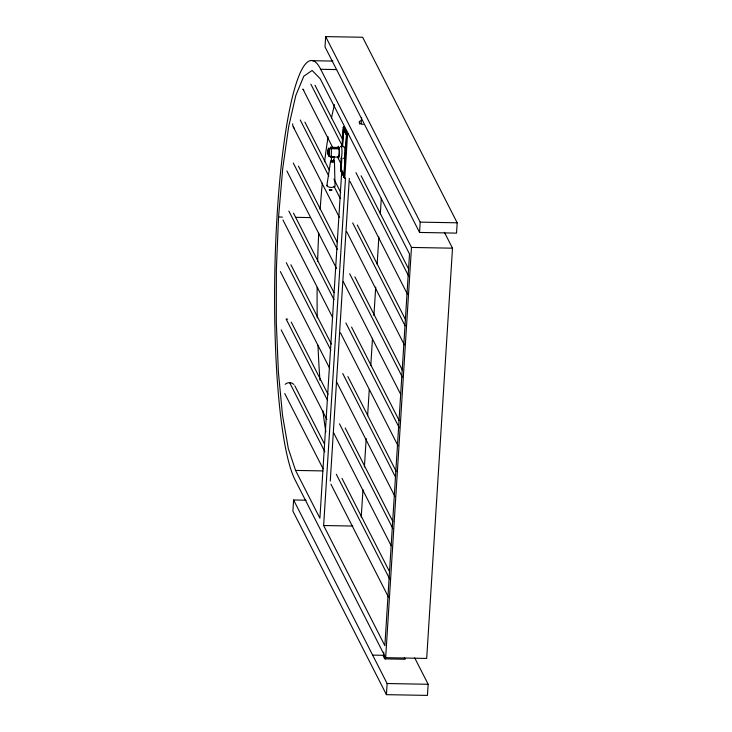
<?xml version="1.0" encoding="UTF-8"?>
<svg xmlns="http://www.w3.org/2000/svg" width="732" height="732" viewBox="0 0 732 732"><rect width="100%" height="100%" fill="white"/><g stroke="black" fill="none" stroke-linecap="round" stroke-linejoin="round"><path stroke-width="1.1" d="M341.295 157.984L340.508 170.428L344.022 177.327L345.486 178.297L323.635 525.521L384.867 645.688L409.508 254.004L320.213 78.736L312.125 70.455L303.844 76.174L295.829 95.398L288.637 126.819L282.744 168.305L278.553 217.02L276.367 269.641L276.312 322.583L278.407 372.249L282.506 415.245L288.326 448.643L295.563 470.42L319.902 518.192L341.679 172.112M306.141 500.212L293.605 499.983L292.901 511.11L386.423 694.659L427.451 695.4L428.156 684.274L414.705 657.885M325.667 36.6L325.017 46.912L419.555 232.447L456.539 233.115L457.189 222.803L362.66 37.268L325.667 36.6L420.195 222.135L419.555 232.447M331.44 160.665L331.367 156.538L331.889 156.291M333.893 160.711L334.213 156.813M342.009 146.665L343.217 127.432L344.552 126.508M341.89 157.938L341.176 169.321L344.214 175.287L340.847 169.312L341.56 157.929M342.274 146.546L343.354 129.472L346.721 135.447L343.354 129.472M342.603 146.556L343.711 128.777M343.884 175.277L346.392 135.438M344.022 177.327L346.73 134.322L343.217 127.432M330.26 481.125L349.31 178.37M361.141 124.083L361.553 117.504M361.242 517.076L362.962 489.754M364.399 466.979L366.192 438.514M367.62 415.739L369.267 389.552M370.776 365.643L372.497 338.312M373.924 315.538L375.717 287.072M377.154 264.307L378.865 236.976M380.301 214.202L381.308 198.262M383.769 652.185L383.568 655.314L385.389 658.882L385.526 656.796M444.406 232.282L452.504 248.185L426.692 658.425L385.663 657.684L411.476 247.443L320.698 69.284L336.656 69.567M386.423 694.659L387.127 683.532L293.605 499.983M333.481 161.095L334.451 161.607L335.036 186.523C332.831 187.914 328.448 187.84 326.847 185.736L330.59 161.232L331.303 160.894M328.741 156.053L328.878 155.724A4.127 0.64 -89 0 0 329.226 150.124A4.127 0.64 -89 0 0 328.394 148.486A4.127 0.64 -89 0 0 328.037 154.086L328.741 156.053L330.718 156.968L338.532 157.115M334.451 161.607L332.31 161.982M326.847 185.736L327.616 185.196M346.73 134.322L348.286 133.828M331.431 156.291L331.477 156.904L333.472 157.179M331.257 160.088L331.706 160.756M331.203 161.049L331.248 161.644M333.71 160.793L334.195 160.491L333.545 160.134M329.739 189.414L329.281 189.753L329.766 190.055M334.149 157.06L333.371 157.096M333.902 160.83L333.133 160.894L333.664 161.031M331.688 189.963L330.004 189.927M333.6 160.903L332.776 160.903M331.193 190.247L332.008 189.798M331.605 190.274L330.891 190.256M333.499 156.813L331.148 156.282M312.335 60.71L332.85 61.076M330.525 147.315L338.34 147.461A4.968 0.769 -89 0 1 338.907 148.038L339.062 148.916M330.159 148.55A4.968 0.769 -89 0 1 331.102 147.901L338.907 148.038M328.567 148.669L329.327 148.678M331.102 147.901L331.239 148.715L339.053 148.852A4.968 0.769 -89 0 1 339.044 154.864A4.968 0.769 -89 0 1 338.138 157.051M328.97 149.081L329.071 149.667A3.541 0.549 -89 0 1 328.842 155.211L328.119 153.802A3.541 0.549 -89 0 1 328.302 149.548A3.541 0.549 -89 0 1 328.97 149.081L329.739 149.099M329.071 149.667L329.839 149.676M328.201 150.27L328.961 150.28M328.174 154.315L328.888 153.821A3.541 0.549 -89 0 1 329.19 149.017M340.508 170.428L341.752 170.977M278.553 217.02L282.387 217.084M295.856 217.331L310.542 217.596M420.195 222.135L457.189 222.803M411.476 247.443L452.504 248.185M295.563 470.42L322.913 470.914M323.635 525.521L352.815 526.043M372.643 655.113L382.9 655.296L384.721 658.873L405.235 659.248L404.329 657.455M387.127 683.532L428.156 684.274M332.831 160.958L331.989 160.875M330.919 190.32L329.858 190.174M332.639 157.087L331.367 156.538M330.571 190.238L329.583 190.082M331.935 161.836L330.59 161.232M331.376 161.809L333.838 161.79L333.792 161.205M333.399 160.18L333.975 160.61M343.573 158.377L344.058 158.46A6.249 0.961 -89 0 0 344.726 148.074L343.839 146.309A6.249 0.961 -89 0 0 343.583 146.903M343.848 126.499L347.581 133.819L344.781 178.288L341.057 170.959M315.007 85.278L342.466 139.162M361.114 175.772L408.776 269.312M310.89 84.217L341.972 145.22M355.962 172.67L408.804 276.385M332.438 147.004L302.902 89.048A6.249 5.929 -27 0 0 303.807 90.301M337.617 157.17L341.24 164.288M350.052 181.573L407.55 294.429M304.878 122.079L329.272 169.961M333.948 179.13L340.691 192.37M357.298 224.971L405.574 319.719M300.239 120.002L328.787 176.037M333.975 186.221L340.206 198.445M352.668 222.894L405.089 325.795M293.285 126.865L339.483 217.532M346.748 231.797L404.366 344.873M298.464 166.182L337.26 242.329M354.855 276.852L402.444 370.264M293.303 163.09L337.278 249.392M349.695 273.759L402.463 377.328M286.88 170.968L336.537 268.443M343.262 281.637L400.688 394.347M293.495 213.131L333.929 292.489M351.552 327.076L399.242 420.671M288.856 211.054L333.957 299.562M345.879 322.968L399.269 427.753M282.945 219.957L332.712 317.615M340.49 332.877L398.025 445.806M290.915 264.755L331.322 344.058M347.901 376.596L396.076 471.152M286.276 262.678L330.827 350.116M342.741 373.503L395.582 477.2M280.365 271.572L329.583 368.159M336.317 381.381L394.85 496.269M291.254 322.107L328.064 394.365M345.184 427.945L392.892 521.577M327.579 400.431L286.093 319.006A6.249 5.929 -27 0 1 287.676 319.243M339.502 423.837L392.919 528.66M281.216 329.94L326.856 419.5M333.591 432.731L391.153 545.706M294.786 385.727L324.349 443.757M341.99 478.371L389.195 571.015M289.625 382.635L324.898 451.864M336.308 474.263L389.744 579.122M284.757 393.569L323.141 468.901M330.919 484.172L388.5 597.175M385.663 657.684L294.886 479.515A213.781 33.022 -89 0 1 277.163 214.275A213.781 33.022 -89 0 1 320.698 69.284M337.672 156.648L338.541 158.359A6.249 0.961 -89 0 0 339.209 147.974L338.321 146.208A6.249 0.961 -89 0 0 337.845 147.763M363.301 124.449A9.077 2.498 3.6 0 1 359.348 122.647L359.156 121.988A9.077 2.498 3.6 0 1 360.592 120.835M325.868 431.77A204.036 31.522 -89 0 1 322.894 410.853M319.957 380.256A204.036 31.522 -89 0 1 317.99 345.367M317.249 317.834A204.036 31.522 -89 0 1 317.139 287.365M317.615 261.361A204.036 31.522 -89 0 1 318.713 233.133M320.131 209.526A204.036 31.522 -89 0 1 322.309 183.11M324.615 161.79A204.036 31.522 -89 0 1 328.101 136.783M331.523 117.825A204.036 31.522 -89 0 1 334.515 104.649M285.151 384.318A6.249 5.929 -27 0 1 293.88 384.474M359.412 124.001A9.077 2.498 3.6 0 1 360.418 123.47M294.191 128.127A6.249 5.929 -27 0 1 292.654 123.854M341.139 158.35A6.249 0.961 -89 0 0 341.789 147.965L340.911 146.199A6.249 0.961 -89 0 0 340.655 146.793M331.239 148.715A4.968 0.769 -89 0 1 330.718 156.968"/></g></svg>
